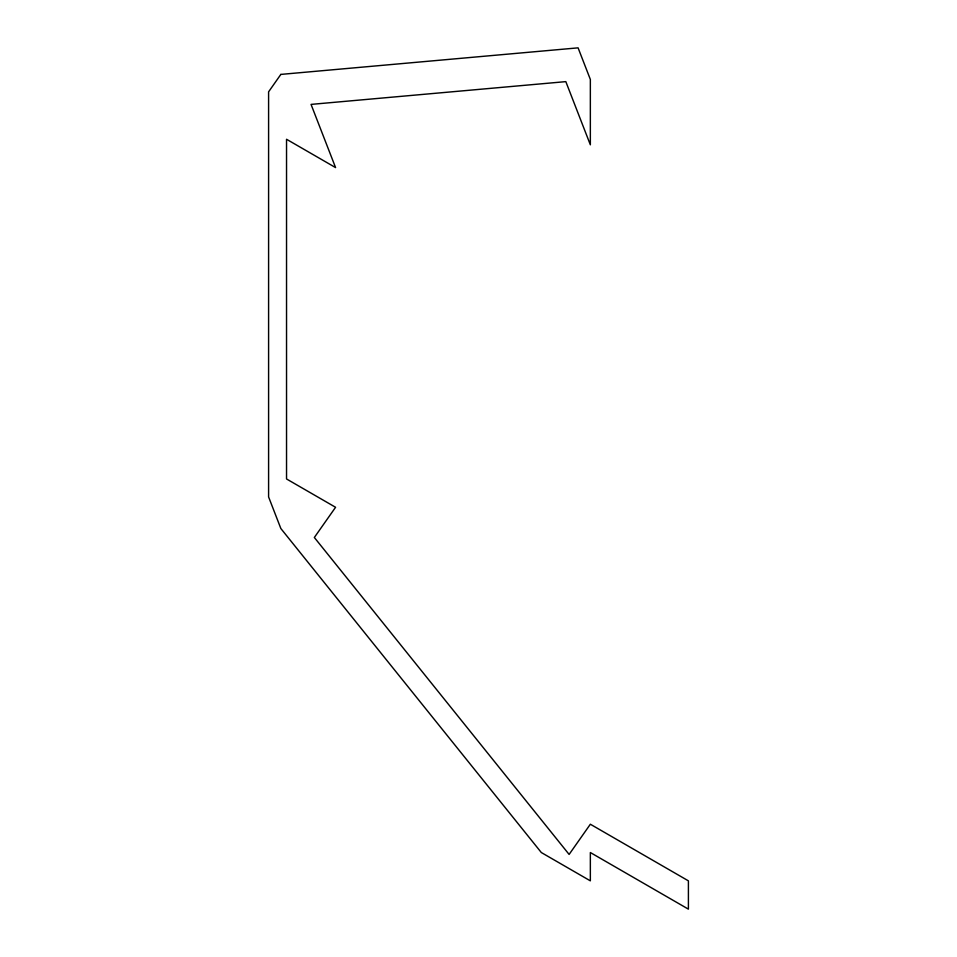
<?xml version="1.0" encoding="UTF-8"?>
<svg xmlns="http://www.w3.org/2000/svg" width="957" height="957" viewBox="0 0 957 957"><rect width="100%" height="100%" fill="white"/><g stroke="black" fill="none" stroke-linecap="round" stroke-linejoin="round"><path stroke-width="1.44" d="M280.844 74.407L268.594 91.836L268.594 496.922L280.844 528.515L541.315 852.531L590.349 880.847L590.349 852.531L688.406 909.15L688.406 880.847L590.349 824.228L569.116 854.434L314.339 537.487L335.572 507.282L286.538 478.967L286.538 139.267L335.572 167.583L311.049 104.397L565.826 81.632L590.349 144.818L590.349 79.443L578.088 47.85L280.844 74.407"/></g></svg>
